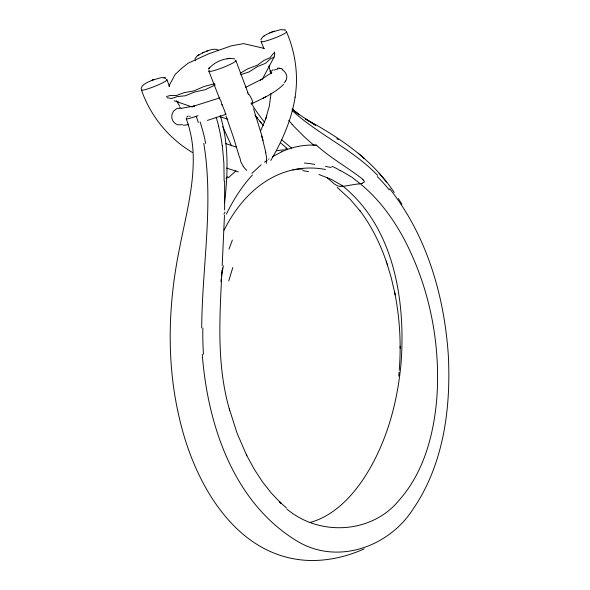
<?xml version="1.0" encoding="UTF-8"?>
<svg xmlns="http://www.w3.org/2000/svg" width="590" height="590" viewBox="0 0 590 590"><rect width="100%" height="100%" fill="white"/><g stroke="black" fill="none" stroke-linecap="round" stroke-linejoin="round"><path stroke-width="0.89" d="M394.481 291.467C399.777 317.309 401.325 343.904 399.26 370.195M224.141 180.997L223.883 163.224L222.356 145.774M201.699 327.907C202.075 266.378 213.934 204.59 203.786 143.407M224.613 209.922L224.635 181.182M224.466 215.328L222.201 265.721M221.862 272.396C219.657 318.062 216.508 365.387 229.65 410.116M221.965 270.39L221.825 273.067M271.083 93.139L269.283 106.244L265.647 119.099L266.724 115.898M399.098 372.194L398.729 376.11M141.076 88.574C142.301 83.898 147.876 82.298 151.8 80.388M188.328 124.903C188.38 125.087 187.686 122.875 188.328 124.903C190.983 133.746 192.569 142.891 193.085 152.109C194.626 184.287 185.865 215.748 179.788 247.055C167.973 303.916 166.033 363.573 179.884 420.257C194.774 483.689 236.302 558.317 309.831 560.493L309.979 560.5C328.63 560.817 347.215 556.584 364.155 548.855M220.926 281.629L221.169 279.033M224.466 203.358C228.028 174.197 228.95 143.908 220.218 115.507M221.486 276.408L222.909 268.081M266.333 163.349L266.636 157.589L265.448 151.748M295.081 97.239C298.606 75.218 295.354 52.318 286.541 31.882M295.118 97.033C291.689 119.637 282.212 140.87 270.766 160.48M270.072 69.981L269.999 71.397M260.854 39.722C262.661 35.518 267.594 33.999 271.474 32.244M208.572 69.155C214.096 61.758 225.66 57.134 234.761 58.919M270.899 73.44L270.788 73.861L271.437 72.496M194.833 58.985L197.082 55.998L202.99 52.658M222.135 270.22L223.455 265.957M262.174 79.547L274.092 57.06L274.815 53.565M229.023 249.091L232.371 240.056M265.714 118.892L260.596 130.892M223.912 214.251L225.011 212.046M168.865 86.17L175.142 74.436L181.196 68.764L188.136 63.204L208.72 53.823L231.405 45.806L243.7 43.623L264.394 48.468M274.512 52.894L272.956 53.992L269.955 57.746L264.173 60.291L257.196 65.298L247.859 68.772L240.211 73.278M209.546 67.253L208.794 68.462M285.685 80.963L284.144 82.88M271.201 72.968L270.847 73.485L271.717 72.29M251.133 104.01L251.325 102.778M283.576 84.37C274.733 93.338 262.764 98.272 251.665 103.803M226.095 114.158L225.616 114.408L225.129 113.45M251.827 173.401L261.193 164.758M271.23 72.858L270.67 73.433L271.798 72.393M186.669 117.285L187.591 116.444M228.293 177.848L235.941 170.82M271.112 73.02L260.323 80.056L261.348 79.48L245.661 87.298M264.401 162.228L264.858 161.881M265.323 161.542L267.174 160.2M273.037 69.701L270.515 71.98A6.844 1.239 -75.8 0 1 270.338 70.564M177.42 102.741L178.549 101.959M187.79 116.289L188.232 116.001M268.568 159.234L269.04 158.917M199.45 54.428L197.362 55.785M263.708 36.226L264.143 35.953M272.322 156.815L281.356 151.977M262.978 98.272L263.848 97.807M264.903 97.247L265.832 96.753M203.646 52.37C208.233 50.747 213.742 47.657 218.425 50.15M202.37 52.93L204 52.215M271.688 32.162L280.678 29.618L285.066 29.987M271.105 32.391L269.748 32.952M215.269 84.975L205.276 89.658L194.361 92.084L185.385 95.757L177.125 96.635L171.476 98.559L167.036 97.645M151.453 80.528L152.176 80.233M271.031 32.421L271.85 32.089M152.109 80.262L152.773 79.997M240.75 74.687L249.061 71.928L257.638 66.478L265.338 63.41L270.39 58.911L274.092 57.06M152.552 80.078L161.513 77.563L165.827 78.197M154.145 79.48L152.943 79.93M219.945 97.829L193.446 106.222L194.56 105.949L181.381 108.317M272.639 31.794L274.49 31.137M224.797 114.748L207.363 120.426M208.093 50.666L206.544 51.205M362.142 183.261L364.155 182.185A3.26 1.704 12.2 0 0 364.355 181.691L363.602 180.097M186.809 119.018L189.456 118.428A9.521 0.715 -17.6 0 0 190.777 118.029L191.344 117.853A22.287 1.652 -17.6 0 0 196.241 116.274L197.104 115.994A33.033 2.426 -17.6 0 0 197.989 115.692M214.775 83.714L204.015 86.509L193.889 90.904L184.124 92.652L176.646 95.469L170.215 95.506L166.564 96.509M182.561 124.726L177.841 124.822A8.459 8.113 58.3 0 1 171.808 117.845L172.007 114.379L173.364 111.355L176.845 108.442L181.034 108.25L179.618 107.188M361.287 183.534C359.295 184.095 363.949 186.211 364.399 187.34C366.582 189.302 368.757 191.278 370.852 193.343C384.4 206.743 395.285 222.622 404.261 239.378C429.741 288.016 440.767 344.022 436.792 398.722C433.716 434.786 423.812 472.354 399.283 499.996C372.194 533.685 319.529 536.642 286.976 509.096M310.207 522.452C333.601 515.874 351.271 497.377 364.296 477.657C386.221 443.805 397.291 403.825 400.994 363.927C405.809 301.401 394.415 228.065 343.078 186.315M284.653 149.181L287.278 148.651M229.879 58.204L227.165 58.69M314.094 145.435L316.122 145.155A8.267 1.092 -6.2 0 1 316.358 145.125C330.666 158.186 347.776 167.501 362.939 179.367M187.384 124.925L183.431 125.228M359.104 183.881L360.298 183.807L351.972 177.243L340.578 170.606M277.366 68.123L279.328 68.167M314.441 145.044L316.358 145.125M302.773 170.599L308.541 171.616M325.474 166.424L331.182 167.486M164.116 77.585L165.318 77.91M236.656 147.205L225.741 143.591M227.851 119.283L220.129 116.672M238.338 171.86L226.508 168.069M318.939 174.478L331.654 179.53L343.469 186.307L355.092 184.368A31.713 13.172 8.4 0 1 359.126 183.903M174.175 100.765L192.384 107.07M280.914 68.529L282.839 69.421M285.405 30.201L284.992 29.95M336.809 138.694L338.35 139.631M192.384 152.441C168.733 138.466 150.421 115.972 141.438 90.005M291.726 148.127L281.659 139.845M292.161 109.091L298.223 113.892L315.657 125.301L305.502 119.047C339.449 137.426 372.578 159.676 394.216 192.473M286.88 148.26L280.796 143.068M286.548 508.049L279.616 501.876L281.415 503.587L280.302 502.533M314.005 145.45L304.064 136.57L294.757 127.219A182.17 90.838 74.5 0 1 292.22 124.387M337.259 187.428L350.128 199.25L360.143 211.021M362.57 157.014L364.045 158.312L358.219 153.164M326.845 177.413L327.73 178.217M328.033 178.482L334.25 183.896L337.384 185.806A3.614 1.696 14.3 0 0 338.336 186.086L339.641 186.3A9.993 5 14.5 0 0 340.917 186.344M292.19 110.588C318.615 134.83 352.717 149.255 377.607 175.385M280.737 502.938L271.363 493.107L262.705 482.155L254.364 469.434L246.598 455.237M292.212 124.424L288.739 120.404M263.501 125.729L260.028 121.592M386.502 182.096L379.119 173.298M261.672 123.539L254.917 115.153M389.673 188.741C426.976 235.882 444.373 296.187 448.334 355.482C451.018 408.184 443.614 464.47 413.199 508.912C388.486 547.83 335.26 566.157 294.698 539.614C232.77 500.593 207.518 423.856 202.259 354.207M255.824 116.311L257.506 118.465L255.92 116.422M359.73 210.482L360.549 211.567M360.475 211.463C371.39 225.992 380.093 243.537 386.14 261.082M243.257 166.314L240.816 161.896L239.857 157.663M398.375 198.616L401.93 204.251M179.677 106.163L176.41 100.706M247.439 92.387L248.538 94.658M246.34 454.72L246.856 455.753M246.672 455.384L237.018 433.053L229.296 408.818L229.488 409.512M231.538 145.863L222.747 126.703M261.127 41.661L263.87 48.461M222.165 105.381L220.653 100.027M208.853 71.147L220.048 99.843M169.581 86.649L166.948 79.739M235.897 60.578L248.014 92.873M274.217 51.95L274.52 52.761M226.044 115.994L233.611 137.831L239.466 157.198M386.162 261.149L386.59 262.403M186.278 118.841L188.092 124.173M386.612 262.469L387.475 265.05M253.553 108.84L261.031 133.008L265.891 152.751M198.329 122.506L196.249 116.274M387.04 263.723L391.303 278.008L394.828 293.178M216.191 117.174L218.698 126.179M261.812 135.87L263.022 140.435M394.843 293.267L395.182 294.985M268.959 65.814L269.652 69.332M400.145 346.256L400.153 348.225M286.017 31.631A13.622 1.534 -21 0 1 274.335 38.166A13.622 1.534 -21 0 1 261.348 41.108M235.181 60.35A14.514 1.755 -21.4 0 1 222.887 67.57A14.514 1.755 -21.4 0 1 209.288 70.446M166.181 79.584A13.754 1.564 -21.8 0 1 155.067 86.229A13.754 1.564 -21.8 0 1 141.74 89.422M195.261 60.409A12.906 1.387 -21.4 0 1 195.519 60.165M246.819 170.429A32.708 20.296 77.8 0 1 243.22 166.373M222.002 104.474A8.739 0.42 67.5 0 1 225.137 112.373A8.739 0.42 67.5 0 1 225.292 113.877M248.862 94.127A8.71 1.954 57.4 0 1 251.554 103.221M274.084 70.195A10.436 5.081 2.6 0 1 278.045 68.971M279.336 68.3A7.36 5.612 25.4 0 1 280.884 68.654M282.522 69.981A8.26 7.537 31.1 0 1 285.722 80.992M189.589 116.532A76.073 5.804 -17.3 0 1 190.253 116.193M186.529 119.084A28.453 2.146 -17.5 0 1 186.462 118.509M264.689 122.3A109.364 59.155 74.8 0 1 251.62 103.752M292.765 169.876A178.372 95.462 -88.7 0 1 302.81 169.013M304.403 163.047A162.302 75.734 54.2 0 1 314.824 164.485M342.938 186.108A30.768 16.144 15.5 0 1 341.168 186.152M313.12 145.14A35.717 8.179 -14.7 0 1 313.688 145.147M362.172 183.335A34.515 19.441 17.5 0 1 361.353 183.593M362.599 179.471A17.486 9.647 4.7 0 1 363.3 180.171M377.327 176.558A200.143 108.899 80.8 0 1 389.275 189.943M203.454 354.14A200.666 129.527 86 0 1 202.864 328.077M200.069 121.857A95.728 54.995 72.7 0 1 205.667 143.481M218.58 126.208A129.675 94.968 74.5 0 1 222.209 145.774M225.97 178.556A199.848 123.723 86.4 0 1 227.843 176.712M276.386 150.856A199.833 121.99 87 0 1 283.643 149.867M226.42 214.096A203.535 118.361 87.9 0 1 252.424 174.957M281.342 151.888A203.462 120.537 87.1 0 1 314.441 145.096M228.773 280.965A155.281 27.258 -76.5 0 1 232.807 267.55M224.067 230.203A181.425 119.556 82.2 0 1 325.459 169.485M331.816 166.218A149.838 88.987 -60.6 0 1 340.437 170.812M299.101 114.666L292.205 109.15L299.101 114.666"/></g></svg>
